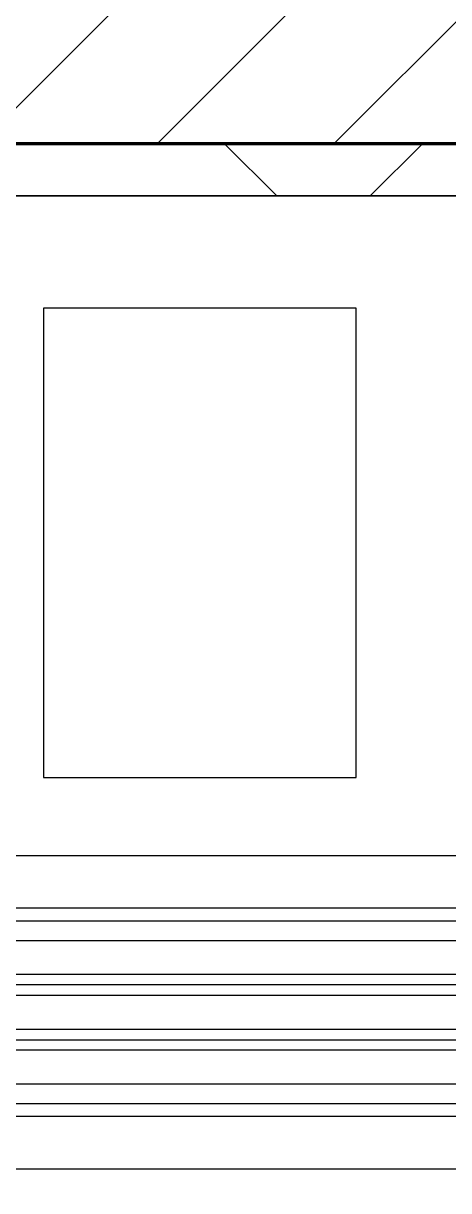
# Model space of a CAD drawing. Header units: millimetres. Extents: x -795739 to -715748, y -34378 to 22353.
# Drawn here: x -777752 to -777344, y 6941 to 8059 of the extents above; entities that cross this region are included whole.
import ezdxf
from ezdxf.xclip import XClip

# ---------------------------------------------------------------- set-up
doc = ezdxf.new("R2010")
doc.units = ezdxf.units.MM
doc.header["$XCLIPFRAME"] = 0
for name, color, linetype in [('000 - WIPEOUT', 250, 'Continuous'), ('001 - ASCESSORIES', 251, 'Continuous'), ('008 - LIGHTING', 1, 'Continuous'), ('A04_TUBE SERIES', 2, 'Continuous'), ('A11_ALU.SOLID SHEET', 2, 'Continuous')]:
    doc.layers.add(name, color=color, linetype=linetype)
for name, color, linetype, lineweight in [('A-GLAZ-CURT', 2, 'Continuous', 9), ('A-WALL', 5, 'Continuous', 35), ('A-WALL-FNSH', 2, 'Continuous', 35), ('A-WALL-PATT', 1, 'Continuous', 9)]:
    doc.layers.add(name, color=color, linetype=linetype, lineweight=lineweight)

# ---------------------------------------------------------------- blocks, each defined once
blk = doc.blocks.new('PPLS-PP19_Custom Tile Pattern - Custom Tile Pattern-V65-4282-01 ENLARGED LOWER PLATFORM LEVEL - REFLECTED CEILING PLAN - SHEET 3')
at = {"layer": 'A-GLAZ-CURT'}
for p, q in [((-300, 0), (300, 0)), ((300, 0), (-300, 0)), ((230.1, 0), (300, 0)), ((-300, -50), (300, -50)), ((300, -50), (-300, -50))]:
    blk.add_line(p, q, dxfattribs=at)
for points, knots in [([(300, 0), (286.5, 0), (254.2, 0), (207.1, 0), (177.4, 0), (159.3, 0), (158.3, 0), (158.3, 0)], [-285.253232, -285.253232, -285.253232, -285.253232, -244.693688, -187.987675, -143.776725, -129.632772, -123.352749, -123.352749, -123.352749, -123.352749]), ([(171.5, 0), (176.5, 0), (193.2, 0), (201.7, 0), (208.8, 0), (213.9, 0), (242, 0), (266.7, 0), (281.7, 0), (291.7, 0), (296.5, 0), (297.9, 0), (298.1, 0)], [-7971.819559, -7971.819559, -7971.819559, -7971.819559, -7784.112253, -7606.717214, -7289.299508, -7042.621073, -6582.165592, -6068.460911, -5766.029927, -5566.724884, -5280.360606, -5199.253518, -5199.253518, -5199.253518, -5199.253518]), ([(300, 0), (288.2, 0), (265, 0), (242.2, 0), (233.4, 0)], [-12528.858583, -12528.858583, -12528.858583, -12528.858583, -11905.454923, -11321.211827, -11321.211827, -11321.211827, -11321.211827]), ([(284.8, 0), (284.8, 0), (285.1, 0), (287.5, 0), (293.6, 0), (297.8, 0), (300, 0)], [-4110.630118, -4110.630118, -4110.630118, -4110.630118, -4053.389046, -3959.664717, -3862.421465, -3746.95702, -3746.95702, -3746.95702, -3746.95702]), ([(297.4, 0), (295.8, 0), (291.6, 0), (285.4, 0), (284.9, 0)], [-4803.172655, -4803.172655, -4803.172655, -4803.172655, -4358.271401, -4143.037883, -4143.037883, -4143.037883, -4143.037883])]:
    blk.add_open_spline(points, degree=3, knots=knots, dxfattribs=at)
blk = doc.blocks.new('PPLS-PP19_Custom Tile Pattern - Custom Tile Pattern-V66-4282-01 ENLARGED LOWER PLATFORM LEVEL - REFLECTED CEILING PLAN - SHEET 3')
at = {"layer": 'A-GLAZ-CURT'}
for p, q in [((-300, 0), (300, 0)), ((300, 0), (-300, 0)), ((-293.1, 0), (-275.8, 0)), ((-275.8, 0), (-293.1, 0)), ((-222.3, 0), (-205, 0)), ((-205, 0), (-222.3, 0)), ((-300, -50), (300, -50)), ((300, -50), (-300, -50))]:
    blk.add_line(p, q, dxfattribs=at)
at = {"layer": 'A-GLAZ-CURT', "flags": 128}
for points in [[(-300, 0), (-291.6, 0), (-283.3, 0), (-275.2, 0), (-267.3, 0), (-259.5, 0), (-251.8, 0), (-244.2, 0), (-236.7, 0), (-229.4, 0), (-222.1, 0), (-214.8, 0), (-207.7, 0), (-200.8, 0), (-194, 0), (-187.5, 0), (-181.4, 0), (-175.6, 0), (-170.3, 0), (-165.6, 0), (-162.9, 0)], [(-125.2, 0), (-128.5, 0), (-134.2, 0), (-140, 0), (-145.5, 0), (-150.6, 0), (-155.5, 0), (-160.3, 0), (-164.9, 0), (-169.6, 0), (-174.5, 0), (-179.5, 0), (-184.8, 0), (-190.4, 0), (-196.4, 0), (-202.6, 0), (-209, 0), (-215.7, 0), (-222.6, 0), (-229.7, 0), (-237, 0), (-244.4, 0), (-252, 0), (-259.7, 0), (-267.5, 0), (-275.5, 0), (-283.6, 0), (-291.7, 0), (-300, 0)], [(-162, 0), (-159.5, 0), (-157.5, 0), (-154.5, 0), (-149.4, 0), (-141.8, 0), (-132.8, 0), (-126.1, 0)]]:
    blk.add_lwpolyline(points, dxfattribs=at)
at = {"layer": 'A-GLAZ-CURT'}
for points, knots in [([(-300, 0), (-284.7, 0), (-260.4, 0), (-238.8, 0), (-230.9, 0)], [-5323.127839, -5323.127839, -5323.127839, -5323.127839, -4502.809032, -3999.478293, -3999.478293, -3999.478293, -3999.478293]), ([(-163.6, 0), (-179.2, 0), (-215.5, 0), (-262.6, 0), (-294.5, 0), (-300, 0)], [-16345.600353, -16345.600353, -16345.600353, -16345.600353, -15131.813646, -13729.592194, -13439.944408, -13439.944408, -13439.944408, -13439.944408]), ([(-137.9, 0), (-140.6, 0), (-147.7, 0), (-147.7, 0), (-158.7, 0), (-174, 0), (-185.6, 0), (-209.8, 0), (-232, 0), (-255.2, 0), (-262.6, 0), (-264.9, 0), (-265.4, 0)], [-3187.727384, -3187.727384, -3187.727384, -3187.727384, -2919.378265, -2477.344047, -2237.412286, -2029.680487, -1755.085331, -1400.429864, -858.079193, -543.655514, -208.940337, 0, 0, 0, 0]), ([(-258.6, 0), (-257.9, 0), (-254.3, 0), (-244.3, 0), (-235.6, 0), (-231.4, 0)], [-5722.54675, -5722.54675, -5722.54675, -5722.54675, -5657.471696, -5413.335975, -5184.857794, -5184.857794, -5184.857794, -5184.857794]), ([(-233.5, 0), (-233.4, 0), (-232.8, 0), (-232.1, 0), (-231, 0)], [-455.274641, -455.274641, -455.274641, -455.274641, -440.605512, -250.074769, -250.074769, -250.074769, -250.074769]), ([(-163.1, 0), (-168.2, 0), (-179.3, 0), (-199.5, 0), (-216.6, 0), (-228.6, 0), (-230.8, 0), (-231.1, 0)], [-2039.773941, -2039.773941, -2039.773941, -2039.773941, -1763.376603, -1422.553702, -978.033455, -846.069444, -815.161284, -815.161284, -815.161284, -815.161284]), ([(-230.9, 0), (-228, 0), (-221.9, 0), (-213.1, 0), (-200.2, 0), (-185.8, 0), (-173.7, 0), (-164.4, 0), (-163.4, 0)], [-5175.400271, -5175.400271, -5175.400271, -5175.400271, -5017.494783, -4832.723979, -4666.091899, -4349.945572, -4000.813434, -3955.854465, -3955.854465, -3955.854465, -3955.854465]), ([(-230.6, 0), (-210.4, 0), (-169, 0), (-130, 0), (-110.8, 0), (-99.5, 0), (-91.5, 0)], [-3992.345879, -3992.345879, -3992.345879, -3992.345879, -2700.551212, -1002.059161, -460.363443, 0, 0, 0, 0]), ([(-230.6, 0), (-229.9, 0), (-228.1, 0), (-225.3, 0), (-223.6, 0)], [-227.637321, -227.637321, -227.637321, -227.637321, -119.536984, 0, 0, 0, 0]), ([(-223.6, 0), (-219.4, 0), (-206.2, 0), (-188.6, 0), (-172.9, 0), (-165.5, 0), (-163.4, 0)], [-5463.295695, -5463.295695, -5463.295695, -5463.295695, -5161.076232, -4739.070012, -4465.409639, -4350.402127, -4350.402127, -4350.402127, -4350.402127]), ([(-95.2, 0), (-106.6, 0), (-128, 0), (-153.1, 0), (-163, 0)], [-18434.428662, -18434.428662, -18434.428662, -18434.428662, -17136.203329, -16360.735346, -16360.735346, -16360.735346, -16360.735346]), ([(-163, 0), (-159.3, 0), (-149.9, 0), (-136.8, 0), (-127.3, 0), (-124.2, 0), (-123.4, 0), (-123.3, 0)], [-4344.810875, -4344.810875, -4344.810875, -4344.810875, -4149.119819, -3839.893365, -3647.167523, -3488.92562, -3439.852845, -3439.852845, -3439.852845, -3439.852845]), ([(-133.8, 0), (-135.5, 0), (-137.8, 0), (-149.3, 0), (-156.5, 0), (-161.3, 0), (-162.6, 0)], [-2731.647847, -2731.647847, -2731.647847, -2731.647847, -2418.507304, -2308.929706, -2113.765672, -2048.735886, -2048.735886, -2048.735886, -2048.735886]), ([(-152.3, 0), (-151, 0), (-147.7, 0), (-143.6, 0), (-138.6, 0)], [-3494.978217, -3494.978217, -3494.978217, -3494.978217, -3371.022232, -3227.460399, -3227.460399, -3227.460399, -3227.460399]), ([(-118.8, 0), (-121.9, 0), (-126.3, 0), (-137, 0), (-147.5, 0), (-150, 0), (-150.6, 0)], [-5938.474035, -5938.474035, -5938.474035, -5938.474035, -5700.061948, -5508.838257, -5298.784692, -5196.16478, -5196.16478, -5196.16478, -5196.16478]), ([(-150.3, 0), (-150.1, 0), (-147.7, 0), (-142.6, 0), (-127.3, 0), (-107.3, 0), (-90.4, 0), (-75.3, 0), (-68.4, 0), (-65.1, 0), (-63.6, 0)], [-4948.728362, -4948.728362, -4948.728362, -4948.728362, -4883.323924, -4440.880425, -4054.690705, -3793.097032, -3402.597032, -3144.956779, -3050.982048, -2969.237017, -2969.237017, -2969.237017, -2969.237017]), ([(-27.1, 0), (-28.3, 0), (-36.5, 0), (-53.5, 0), (-78.2, 0), (-110.9, 0), (-130.5, 0), (-147.7, 0), (-149.1, 0)], [-8699.12461, -8699.12461, -8699.12461, -8699.12461, -8532.293389, -8073.216054, -7508.296369, -7004.680444, -6449.282163, -6277.220794, -6277.220794, -6277.220794, -6277.220794]), ([(-148.2, 0), (-146.9, 0), (-140.1, 0), (-137.3, 0), (-133.9, 0), (-128.8, 0), (-126.5, 0)], [-6162.058746, -6162.058746, -6162.058746, -6162.058746, -6017.569127, -5560.701257, -5364.112219, -5231.017328, -5231.017328, -5231.017328, -5231.017328]), ([(-86.2, 0), (-91.4, 0), (-104.1, 0), (-122.6, 0), (-139, 0), (-146.1, 0), (-146.9, 0)], [-1681.3698, -1681.3698, -1681.3698, -1681.3698, -1374.161226, -945.742622, -741.901385, -489.130243, -489.130243, -489.130243, -489.130243]), ([(-146.7, 0), (-146.6, 0), (-145.5, 0), (-135.7, 0), (-128.3, 0), (-125.2, 0)], [-420.34245, -420.34245, -420.34245, -420.34245, -406.956646, -290.263673, 0, 0, 0, 0]), ([(-127.4, 0), (-131.6, 0), (-133.2, 0), (-134.1, 0), (-134.1, 0)], [-8540.990293, -8540.990293, -8540.990293, -8540.990293, -8266.114998, -8246.473386, -8246.473386, -8246.473386, -8246.473386]), ([(-134.1, 0), (-133.3, 0), (-130.3, 0), (-117.3, 0), (-92, 0), (-74, 0), (-62.7, 0), (-60.4, 0), (-60, 0)], [-7657.439573, -7657.439573, -7657.439573, -7657.439573, -7293.749979, -6839.55839, -6236.997189, -5713.340575, -5140.470607, -5006.787413, -5006.787413, -5006.787413, -5006.787413]), ([(-120.1, 0), (-120.1, 0), (-120.2, 0), (-121.3, 0), (-129.2, 0), (-133.8, 0)], [-2933.992132, -2933.992132, -2933.992132, -2933.992132, -2920.575025, -2840.280255, -2731.647847, -2731.647847, -2731.647847, -2731.647847]), ([(-113.4, 0), (-113.4, 0), (-114, 0), (-119.7, 0), (-125.4, 0), (-127, 0), (-127.4, 0)], [-328.499627, -328.499627, -328.499627, -328.499627, -282.672656, -98.539552, -24.539552, 0, 0, 0, 0]), ([(-126.5, 0), (-122.4, 0), (-108.7, 0), (-86.7, 0), (-63.4, 0), (-54.4, 0), (-48.5, 0), (-36.5, 0), (-30, 0), (-27.3, 0)], [-5231.017328, -5231.017328, -5231.017328, -5231.017328, -4994.692869, -4542.524482, -4008.285538, -3689.699207, -3546.54457, -3315.260113, -3127.853018, -3127.853018, -3127.853018, -3127.853018]), ([(-125.2, 0), (-124.9, 0), (-122, 0), (-113, 0), (-102.7, 0), (-97.6, 0), (-95.8, 0)], [-3362.7396, -3362.7396, -3362.7396, -3362.7396, -3342.215224, -3074.362186, -2902.289527, -2802.283, -2802.283, -2802.283, -2802.283]), ([(-122.1, 0), (-122, 0), (-121.7, 0), (-121.2, 0), (-120.9, 0)], [-3136.336417, -3136.336417, -3136.336417, -3136.336417, -3110.304437, -3035.164275, -3035.164275, -3035.164275, -3035.164275]), ([(-36.3, 0), (-36.4, 0), (-37.3, 0), (-45, 0), (-46.1, 0), (-60.6, 0), (-81.2, 0), (-99.5, 0), (-114, 0), (-117.3, 0), (-118.8, 0)], [-1855.773136, -1855.773136, -1855.773136, -1855.773136, -1810.870157, -1672.078046, -1405.135169, -1060.00838, -740.068933, -229.489605, -116.330425, 0, 0, 0, 0]), ([(-117.7, 0), (-117.2, 0), (-114.8, 0), (-113.4, 0), (-113.4, 0)], [-821.249067, -821.249067, -821.249067, -821.249067, -394.672656, -330.879064, -330.879064, -330.879064, -330.879064]), ([(-36.6, 0), (-36.6, 0), (-40.4, 0), (-44.3, 0), (-59, 0), (-85.2, 0), (-107.6, 0), (-116.6, 0), (-117.6, 0)], [-4069.478503, -4069.478503, -4069.478503, -4069.478503, -3858.647035, -3538.256648, -2842.901703, -2193.204658, -1433.981041, -985.49888, -985.49888, -985.49888, -985.49888]), ([(-115.8, 0), (-115, 0), (-110.4, 0), (-96.8, 0), (-71.3, 0), (-48.4, 0), (-30.8, 0), (-27.5, 0)], [-5724.064692, -5724.064692, -5724.064692, -5724.064692, -5430.283136, -5103.229623, -4799.173296, -4065.652676, -3897.235535, -3897.235535, -3897.235535, -3897.235535]), ([(9.3, 0), (9.1, 0), (7.6, 0), (2.6, 0), (-12.2, 0), (-25.6, 0), (-40, 0), (-56.2, 0), (-75.6, 0), (-94, 0), (-112, 0), (-114.9, 0), (-115.6, 0)], [-2922.926651, -2922.926651, -2922.926651, -2922.926651, -2882.788014, -2720.818881, -2518.50168, -2125.455881, -1792.521578, -1466.981642, -1208.454564, -789.402658, -501.969187, -243.577221, -243.577221, -243.577221, -243.577221]), ([(-95.2, 0), (-91.7, 0), (-83, 0), (-71.7, 0), (-65.9, 0), (-65.1, 0)], [-2791.406874, -2791.406874, -2791.406874, -2791.406874, -2605.247022, -2322.099534, -2241.8264, -2241.8264, -2241.8264, -2241.8264]), ([(-72.9, 0), (-75.5, 0), (-82.2, 0), (-90.1, 0), (-94.1, 0)], [-19442.345229, -19442.345229, -19442.345229, -19442.345229, -18935.241197, -18476.414712, -18476.414712, -18476.414712, -18476.414712]), ([(-91.5, 0), (-90.1, 0), (-84.7, 0), (-77.4, 0), (-72.7, 0), (-72.6, 0), (-72.6, 0)], [-19832.387487, -19832.387487, -19832.387487, -19832.387487, -19753.885894, -19541.04734, -19478.625389, -19471.062469, -19471.062469, -19471.062469, -19471.062469]), ([(-64, 0), (-64.1, 0), (-72.5, 0), (-80.6, 0), (-86.2, 0)], [-2171.769325, -2171.769325, -2171.769325, -2171.769325, -2007.031671, -1681.3698, -1681.3698, -1681.3698, -1681.3698]), ([(-29, 0), (-34, 0), (-43.7, 0), (-56.4, 0), (-71.7, 0), (-77.8, 0), (-82.7, 0), (-83.3, 0), (-83.3, 0)], [-2680.714891, -2680.714891, -2680.714891, -2680.714891, -2413.671296, -2161.752162, -2006.592567, -1646.621388, -1424.436217, -1393.971743, -1393.971743, -1393.971743, -1393.971743]), ([(-83.3, 0), (-83.3, 0), (-82.9, 0), (-76.1, 0), (-63, 0), (-48.1, 0), (-36.5, 0), (-33.6, 0), (-29.9, 0), (-28.6, 0)], [-1393.4169, -1393.4169, -1393.4169, -1393.4169, -1353.722004, -1274.333717, -1073.56893, -651.549973, -296.515819, -83.513472, 0, 0, 0, 0]), ([(31.2, 0), (26, 0), (12, 0), (-16.9, 0), (-47.4, 0), (-65.8, 0), (-66.4, 0), (-66.4, 0)], [-4496.803627, -4496.803627, -4496.803627, -4496.803627, -4222.080604, -3745.412743, -2981.410125, -2542.574734, -2498.224237, -2498.224237, -2498.224237, -2498.224237]), ([(-66.4, 0), (-66.4, 0), (-63.6, 0), (-53.6, 0), (-34.4, 0), (-29.8, 0), (-29.2, 0)], [-2493.31794, -2493.31794, -2493.31794, -2493.31794, -2315.303971, -1809.437387, -963.711516, -666.19313, -666.19313, -666.19313, -666.19313]), ([(-63.6, 0), (-61.5, 0), (-57.4, 0), (-54.5, 0), (-45.2, 0), (-40.8, 0), (-40.5, 0), (-40.4, 0)], [-2969.237017, -2969.237017, -2969.237017, -2969.237017, -2851.217951, -2734.127174, -2474.780881, -2410.990208, -2350.645972, -2350.645972, -2350.645972, -2350.645972]), ([(-58.8, 0), (-58.4, 0), (-57.3, 0), (-54.2, 0), (-46.3, 0), (-42.6, 0), (-41.8, 0)], [-4859.52896, -4859.52896, -4859.52896, -4859.52896, -4680.891996, -4469.85053, -4321.566175, -4270.495146, -4270.495146, -4270.495146, -4270.495146]), ([(-27.7, 0), (-29.7, 0), (-35.2, 0), (-44.9, 0), (-51.4, 0), (-51.8, 0)], [-1160.839585, -1160.839585, -1160.839585, -1160.839585, -1039.307308, -819.71621, -644.910881, -644.910881, -644.910881, -644.910881]), ([(-51.8, 0), (-51.8, 0), (-51.8, 0), (-47.4, 0), (-46, 0), (-40.2, 0), (-36.8, 0)], [-632.814994, -632.814994, -632.814994, -632.814994, -627.965721, -508.377888, -260.442412, 0, 0, 0, 0]), ([(-41.8, 0), (-39.9, 0), (-37.7, 0), (-36.9, 0), (-36.8, 0)], [-4270.495146, -4270.495146, -4270.495146, -4270.495146, -4161.040818, -4106.245333, -4106.245333, -4106.245333, -4106.245333]), ([(-36.8, 0), (-32.4, 0), (-19.2, 0), (8.8, 0), (43.4, 0), (70.9, 0), (82.1, 0), (83.7, 0)], [-6191.144455, -6191.144455, -6191.144455, -6191.144455, -5862.463379, -5340.621928, -4573.028122, -4094.177415, -3869.465285, -3869.465285, -3869.465285, -3869.465285]), ([(-36.3, 0), (-36.3, 0), (-34.7, 0), (-29.3, 0), (-27.4, 0), (-27, 0)], [-9150.272121, -9150.272121, -9150.272121, -9150.272121, -9057.163041, -8919.836787, -8859.84406, -8859.84406, -8859.84406, -8859.84406]), ([(30.8, 0), (29.3, 0), (20.1, 0), (3.5, 0), (-16.6, 0), (-34.8, 0), (-36, 0)], [-10462.034656, -10462.034656, -10462.034656, -10462.034656, -10363.088938, -9884.23066, -9424.652049, -9182.880979, -9182.880979, -9182.880979, -9182.880979]), ([(-33.3, 0), (-33.3, 0), (-32.9, 0), (-31.2, 0), (-30.5, 0)], [-2415.024266, -2415.024266, -2415.024266, -2415.024266, -2357.633367, -2323.618664, -2323.618664, -2323.618664, -2323.618664]), ([(-27.7, 0), (-29.1, 0), (-31.2, 0), (-31.8, 0), (-32, 0)], [-2807.705886, -2807.705886, -2807.705886, -2807.705886, -2698.150104, -2614.070998, -2614.070998, -2614.070998, -2614.070998]), ([(-30.8, 0), (-30.7, 0), (-30, 0), (-23.5, 0), (-15.8, 0), (-15.2, 0)], [-54176.191683, -54176.191683, -54176.191683, -54176.191683, -54157.274271, -53749.15266, -53717.791567, -53717.791567, -53717.791567, -53717.791567]), ([(-30.5, 0), (-27.1, 0), (-17.8, 0), (6, 0), (22.1, 0), (37.4, 0), (45.9, 0), (57.8, 0), (64.5, 0), (72.7, 0), (75.2, 0), (76, 0), (76.2, 0)], [-2323.618664, -2323.618664, -2323.618664, -2323.618664, -2142.497158, -1716.209403, -1206.526904, -1089.329421, -901.315459, -753.071572, -495.328968, -421.953223, -334.951786, -290.452333, -290.452333, -290.452333, -290.452333]), ([(-29, 0), (-28.7, 0), (-27.4, 0), (-24.5, 0), (-22.6, 0)], [-166.548282, -166.548282, -166.548282, -166.548282, -102.06493, 0, 0, 0, 0]), ([(8.3, 0), (8.2, 0), (7.2, 0), (0.3, 0), (-13.9, 0), (-24.9, 0), (-29, 0)], [-3574.286521, -3574.286521, -3574.286521, -3574.286521, -3526.962355, -3285.499107, -2903.012179, -2680.714891, -2680.714891, -2680.714891, -2680.714891]), ([(-28.6, 0), (-26.9, 0), (-20.3, 0), (-11.5, 0), (2.1, 0), (13.2, 0), (21.2, 0), (24.6, 0), (24.7, 0), (24.7, 0)], [-5361.429781, -5361.429781, -5361.429781, -5361.429781, -5261.36855, -5050.479954, -4785.90057, -4596.498881, -4445.288762, -4384.376941, -4376.041937, -4376.041937, -4376.041937, -4376.041937]), ([(-13, 0), (-14.4, 0), (-17.7, 0), (-24.6, 0), (-27.2, 0), (-27.3, 0)], [-55207.591944, -55207.591944, -55207.591944, -55207.591944, -54789.006179, -54461.685999, -54445.882219, -54445.882219, -54445.882219, -54445.882219]), ([(40.2, 0), (35.2, 0), (24.1, 0), (2.6, 0), (-15.6, 0), (-24.9, 0), (-27.3, 0)], [-4066.332663, -4066.332663, -4066.332663, -4066.332663, -3766.694881, -3333.063701, -2994.501669, -2815.863824, -2815.863824, -2815.863824, -2815.863824]), ([(76.6, 0), (74.8, 0), (67.7, 0), (53.5, 0), (37, 0), (24.1, 0), (12.8, 0), (-2.9, 0), (-18, 0), (-25.3, 0), (-27.3, 0)], [-3095.572228, -3095.572228, -3095.572228, -3095.572228, -2950.589685, -2634.532728, -2313.748533, -2106.613311, -1925.670641, -1617.263037, -1290.787923, -1169.544024, -1169.544024, -1169.544024, -1169.544024]), ([(-27.3, 0), (-21.4, 0), (-9.8, 0), (4.2, 0), (9.6, 0), (10.1, 0), (10.2, 0)], [-3892.890586, -3892.890586, -3892.890586, -3892.890586, -3589.737505, -3285.047089, -3066.359526, -3044.715262, -3044.715262, -3044.715262, -3044.715262]), ([(-26.6, 0), (-23, 0), (-13.7, 0), (8.6, 0), (15, 0), (22.9, 0), (31, 0), (36.3, 0), (39.9, 0), (40.4, 0)], [-3113.700791, -3113.700791, -3113.700791, -3113.700791, -2864.387349, -2439.246196, -2084.094819, -1956.422387, -1818.904206, -1645.594513, -1619.124411, -1619.124411, -1619.124411, -1619.124411]), ([(-22.6, 0), (-20.3, 0), (-17, 0), (-11.4, 0), (-7.7, 0), (-6.6, 0), (-6.4, 0)], [-56468.192263, -56468.192263, -56468.192263, -56468.192263, -56344.022017, -56303.229861, -56166.290093, -56124.392176, -56124.392176, -56124.392176, -56124.392176]), ([(-15.2, 0), (-13.1, 0), (7.5, 0), (42.8, 0), (88.7, 0), (120.6, 0), (138.3, 0), (138.5, 0)], [-461.142613, -461.142613, -461.142613, -461.142613, -429.606584, -390.253598, -346.313304, -291.370682, -290.5735, -290.5735, -290.5735, -290.5735]), ([(-6.5, 0), (-6.7, 0), (-7.2, 0), (-7.6, 0), (-7.8, 0)], [-56009.792147, -56009.792147, -56009.792147, -56009.792147, -55949.290093, -55895.192118, -55895.192118, -55895.192118, -55895.192118]), ([(-2.6, 0), (-2.5, 0), (-1.2, 0), (4.9, 0), (16, 0), (22.5, 0), (24.5, 0)], [-226.825321, -226.825321, -226.825321, -226.825321, -220.269177, -206.416616, -198.214427, -187.717507, -187.717507, -187.717507, -187.717507]), ([(40.6, 0), (39, 0), (30.8, 0), (12, 0), (3.1, 0), (-1.7, 0), (-2.3, 0)], [-312.354351, -312.354351, -312.354351, -312.354351, -307.516438, -285.83788, -246.234814, -234.646884, -234.646884, -234.646884, -234.646884]), ([(24.7, 0), (24.5, 0), (21, 0), (15.5, 0), (10.8, 0), (9.6, 0)], [-4368.572414, -4368.572414, -4368.572414, -4368.572414, -4306.476363, -4080.000647, -3772.857994, -3772.857994, -3772.857994, -3772.857994]), ([(18.2, 0), (19.1, 0), (24.3, 0), (25.7, 0), (26.1, 0)], [-5700.113719, -5700.113719, -5700.113719, -5700.113719, -5554.232259, -5302.431367, -5302.431367, -5302.431367, -5302.431367]), ([(108.5, 0), (106.7, 0), (102.5, 0), (92.4, 0), (85.6, 0), (74.4, 0), (62.3, 0), (51.8, 0), (43.8, 0), (29.5, 0), (20.7, 0), (18.9, 0), (18.2, 0)], [-7889.582879, -7889.582879, -7889.582879, -7889.582879, -7723.759874, -7531.75727, -7135.649961, -6924.452779, -6738.82075, -6548.303034, -6314.283804, -6135.05769, -5972.647715, -5832.674503, -5832.674503, -5832.674503, -5832.674503]), ([(27.4, 0), (27.9, 0), (29.5, 0), (38.1, 0), (53.4, 0), (71.7, 0), (84.8, 0), (86, 0), (92.5, 0), (94.3, 0)], [-5037.309798, -5037.309798, -5037.309798, -5037.309798, -4887.603822, -4705.298446, -4353.683244, -3960.84581, -3759.045785, -3336.541051, -2783.776468, -2783.776468, -2783.776468, -2783.776468]), ([(27.9, 0), (29.1, 0), (33.4, 0), (48.4, 0), (71.9, 0), (94.4, 0), (106.3, 0), (108.5, 0)], [-147.777612, -147.777612, -147.777612, -147.777612, -135.792042, -118.513713, -97.899267, -63.759246, -56.246076, -56.246076, -56.246076, -56.246076]), ([(53.2, 0), (53.1, 0), (52.2, 0), (45, 0), (36.5, 0), (30.8, 0)], [-622.740158, -622.740158, -622.740158, -622.740158, -566.066452, -360.610861, 0, 0, 0, 0]), ([(136.4, 0), (121.7, 0), (86.9, 0), (51.2, 0), (31.2, 0)], [-106.750556, -106.750556, -106.750556, -106.750556, -59.610984, 0, 0, 0, 0]), ([(168.4, 0), (167.7, 0), (162.5, 0), (147, 0), (109.8, 0), (76.9, 0), (57.8, 0), (46.5, 0), (41.2, 0), (36, 0), (35.5, 0), (35.5, 0)], [-543.375029, -543.375029, -543.375029, -543.375029, -530.793311, -458.593899, -401.860199, -357.622665, -341.267687, -334.000314, -326.15566, -319.318397, -317.489778, -317.489778, -317.489778, -317.489778]), ([(36.3, 0), (37.8, 0), (48.8, 0), (64.8, 0), (95.9, 0), (124.5, 0), (132.4, 0), (134.6, 0)], [-314.598523, -314.598523, -314.598523, -314.598523, -305.899624, -287.17622, -249.500363, -194.761443, -152.241002, -152.241002, -152.241002, -152.241002]), ([(70.6, 0), (66.2, 0), (55.8, 0), (45.3, 0), (41, 0), (40.6, 0)], [-4647.237329, -4647.237329, -4647.237329, -4647.237329, -4326.416877, -4098.545751, -4073.417217, -4073.417217, -4073.417217, -4073.417217]), ([(40.6, 0), (43.8, 0), (51.6, 0), (58.7, 0), (61.3, 0), (61.5, 0)], [-1616.475267, -1616.475267, -1616.475267, -1616.475267, -1443.202566, -1228.752106, -1120.932285, -1120.932285, -1120.932285, -1120.932285]), ([(103.1, 0), (101.1, 0), (86.3, 0), (65.1, 0), (46.5, 0), (41.1, 0)], [-375.435014, -375.435014, -375.435014, -375.435014, -369.147452, -330.153101, -312.862512, -312.862512, -312.862512, -312.862512]), ([(61.5, 0), (61.5, 0), (61.2, 0), (54.6, 0), (53.7, 0), (53.6, 0)], [-1113.311073, -1113.311073, -1113.311073, -1113.311073, -1096.402191, -891.204116, -747.28819, -747.28819, -747.28819, -747.28819])]:
    blk.add_open_spline(points, degree=3, knots=knots, dxfattribs=at)
for points in [[(-231.7, 0), (-232.9, 0), (-233.6, 0), (-234, 0)], [(-163, 0), (-160.5, 0), (-158.2, 0), (-157.2, 0)], [(-39.8, 0), (-39.1, 0), (-38.1, 0), (-37.4, 0)], [(-28.2, 0), (-29, 0), (-29.7, 0), (-30.2, 0)], [(24.5, 0), (25.2, 0), (25.7, 0), (26, 0)]]:
    blk.add_open_spline(points, degree=3, dxfattribs=at)
blk = doc.blocks.new('*U553')
at = {"layer": 'A-GLAZ-CURT', "rotation": 180}
for name, p in [('PPLS-PP19_Custom Tile Pattern - Custom Tile Pattern-V66-4282-01 ENLARGED LOWER PLATFORM LEVEL - REFLECTED CEILING PLAN - SHEET 3', (1200, 4315)), ('PPLS-PP19_Custom Tile Pattern - Custom Tile Pattern-V65-4282-01 ENLARGED LOWER PLATFORM LEVEL - REFLECTED CEILING PLAN - SHEET 3', (1800, 4315))]:
    blk.add_blockref(name, p, dxfattribs=at)
blk = doc.blocks.new('*U676')
blk.add_attdef('EXTR.OVL-LENGTH_', (-25, -59.1), '', height=5)
blk.add_wipeout([(-25, 0), (25, 0), (25, 7640), (-25, 7640)]).dxf.layer = '000 - WIPEOUT'
at = {"layer": 'A04_TUBE SERIES', "color": 0}
blk.add_lwpolyline([(-25, 0), (25, 0), (25, 7640), (-25, 7640)], close=True, dxfattribs=at)
blk = doc.blocks.new('*U668')
at = {"layer": '001 - ASCESSORIES', "color": 0, "linetype": 'ByBlock'}
blk.add_lwpolyline([(800, 87.5), (-800, 87.5), (-800, -87.5), (800, -87.5)], close=True, dxfattribs=at)
at = {"layer": '001 - ASCESSORIES', "linetype": 'ByBlock'}
for points in [[(-781.5, 69), (781.5, 69), (781.5, -69), (-781.5, -69)], [(781.5, 36.3), (-781.5, 36.3), (-781.5, 16.3), (781.5, 16.3)], [(-781.5, -16.3), (781.5, -16.3), (781.5, -36.3), (-781.5, -36.3)]]:
    blk.add_lwpolyline(points, close=True, dxfattribs=at)
for points in [[(781.5, 26.3), (-781.5, 26.3)], [(-781.5, -26.3), (781.5, -26.3)]]:
    blk.add_lwpolyline(points, dxfattribs=at)
blk = doc.blocks.new('*U677')
blk.add_attdef('EXTR.OVL-LENGTH_', (-25, -59.1), '', height=5)
blk.add_wipeout([(-25, 0), (25, 0), (25, 7640), (-25, 7640)]).dxf.layer = '000 - WIPEOUT'
at = {"layer": 'A04_TUBE SERIES', "color": 0}
blk.add_lwpolyline([(-25, 0), (25, 0), (25, 7640), (-25, 7640)], close=True, dxfattribs=at)
blk = doc.blocks.new('*U942')
at = {"color": 3}
blk.add_wipeout([(-225, -1650), (225, -1650), (225, -1950), (-225, -1950)], dxfattribs=at).dxf.layer = '000 - WIPEOUT'
at = {"layer": 'A11_ALU.SOLID SHEET', "color": 0, "linetype": 'ByBlock'}
blk.add_lwpolyline([(-225, -1950), (225, -1950), (225, -1650), (-225, -1650)], close=True, dxfattribs=at)
blk = doc.blocks.new('*U1025')
blk.add_lwpolyline([(-38349, 4315), (-38349, 2757.5), (-41450, 2757.5), (-41450, 4315), (-49246.8, 4315), (-49246.8, 550), (-30509.1, 550), (-30509.1, 4315), (-38349, 4315)])
at = {"layer": '008 - LIGHTING'}
blk.add_blockref('*U668', (-32400, 3532.5), dxfattribs=at)
at = {"layer": 'A04_TUBE SERIES', "linetype": 'ByBlock', "rotation": 270}
for name, p in [('*U677', (-38250, 3657.5)), ('*U676', (-38250, 3407.5))]:
    blk.add_blockref(name, p, dxfattribs=at)
at = {"layer": 'A11_ALU.SOLID SHEET', "linetype": 'ByBlock', "rotation": 90}
blk.add_blockref('*U942', (-34700, 3982.5), dxfattribs=at)

msp = doc.modelspace()

# ---------------------------------------------------------------- hatches: boundary and pattern name
at = {"layer": 'A-WALL-PATT', "lineweight": 9}
h = msp.add_hatch(dxfattribs=at)
h.set_pattern_fill('FP_2', color=256, style=0, pattern_type=2)
h.set_pattern_definition([(45, (0, 0), (-84.852814, 84.852814), [])])
h.paths.add_polyline_path([(-767597.4, 7944), (-767597.4, 8144), (-783082.4, 8144), (-783082.4, 7944), (-780382.4, 7944), (-780382.4, 7994), (-779182.4, 7994), (-779182.4, 7944), (-767847.3, 7944)])

# ---------------------------------------------------------------- linework, layer by layer
at = {"layer": 'A-WALL', "color": 7, "lineweight": 70}
msp.add_line((-774897.3, 7944), (-779182.4, 7944), dxfattribs=at)
at = {"layer": 'A-WALL-FNSH', "color": 250}
msp.add_line((-779182.4, 7944), (-774897.3, 7944), dxfattribs=at)

# ---------------------------------------------------------------- block references
ref = msp.add_blockref('*U1025', (-744682.4, 3579))
XClip(ref).set_block_clipping_path([(-45801.3280238605, -9620.0077451947), (23704.0078937773, 10334.9999958097)])

# ---------------------------------------------------------------- next in the draw order: hatches: boundary and pattern name
at = {"layer": 'A-WALL-PATT', "lineweight": 9}
h = msp.add_hatch(dxfattribs=at)
h.set_pattern_fill('FP_3', color=256, style=0, pattern_type=2)
h.set_pattern_definition([(45, (0, 0), (-212.13203, 212.13203), []), (135, (0, 0), (-212.13203, -212.13203), [])])
h.paths.add_polyline_path([(-774897.3, 7894), (-774897.3, 7944), (-779182.4, 7944), (-779182.4, 7904), (-780238.4, 7904), (-780216, 7894), (-775279.4, 7894)])
h.paths.add_polyline_path([(-780357.4, 7894), (-780326.3, 7894), (-780348.7, 7904), (-780382.4, 7904), (-780382.4, 7944), (-783032.4, 7944), (-783032.4, 7894), (-780382.4, 7894)])

# ---------------------------------------------------------------- next in the draw order: linework, layer by layer
at = {"layer": 'A-WALL-FNSH', "color": 250}
msp.add_line((-774897.3, 7894), (-779182.4, 7894), dxfattribs=at)

# ---------------------------------------------------------------- next in the draw order: block references
msp.add_blockref('*U553', (-778882.4, 3579))

doc.saveas('drawing.dxf')
